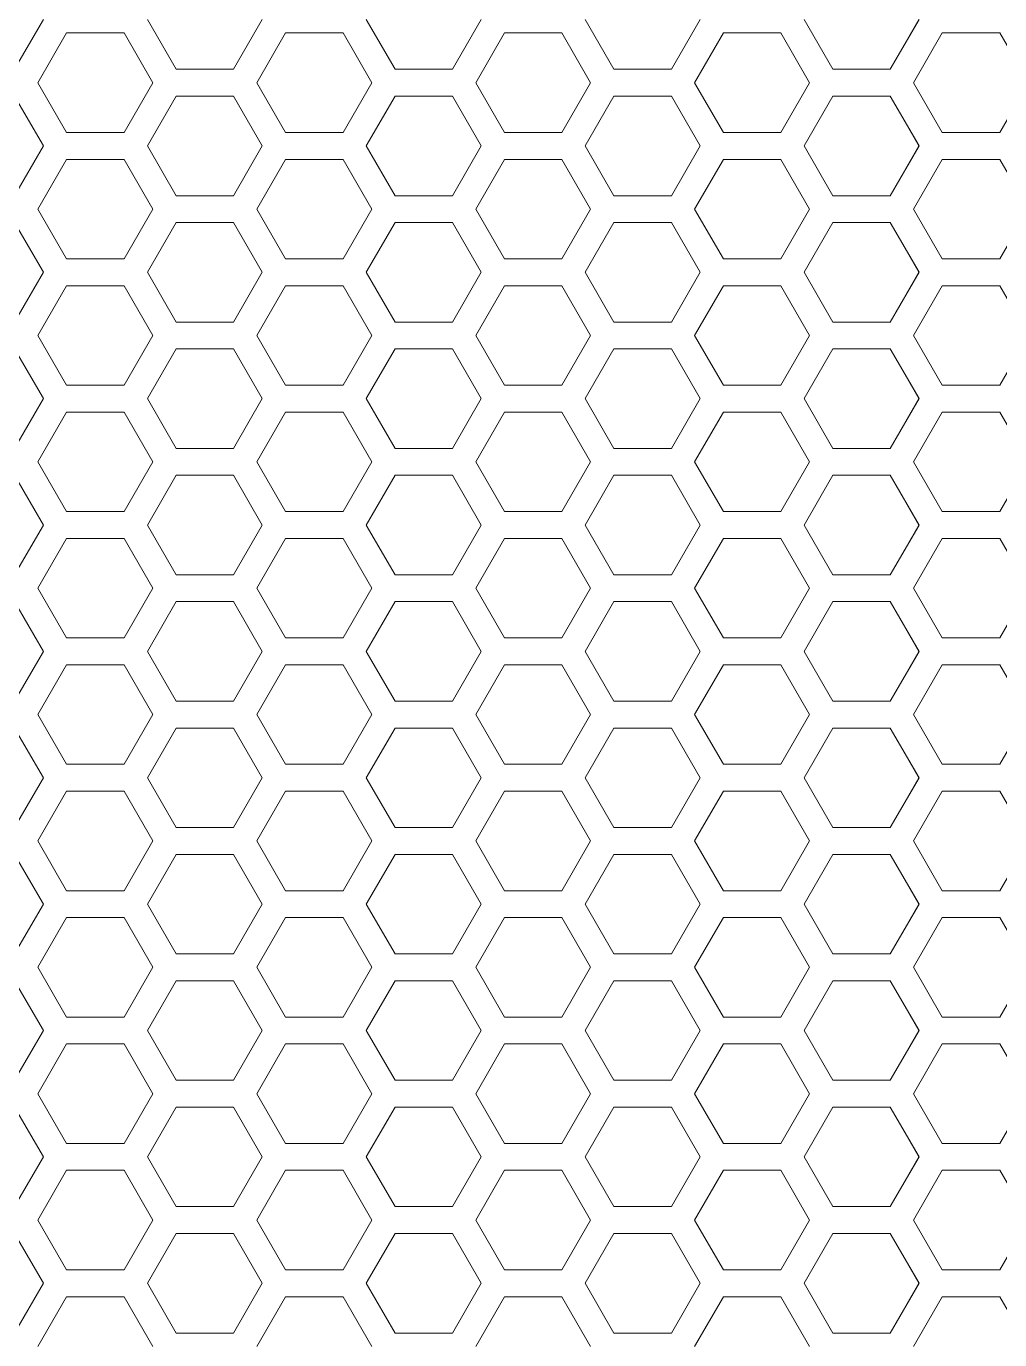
# Model space of a CAD drawing. Header units: millimetres. Extents: x 0 to 140, y -17 to 195.
# Drawn here: x 121.67 to 126.29, y 94.81 to 101.03 of the extents above; entities that cross this region are included whole.
import ezdxf

# ---------------------------------------------------------------- set-up
doc = ezdxf.new("R2010")
doc.units = ezdxf.units.MM
doc.layers.add('4203-42785_1_0', color=7, linetype='Continuous')

# ---------------------------------------------------------------- blocks, each defined once
blk = doc.blocks.new('a')
at = {"layer": '4203-42785_1_0', "color": 0, "linetype": 'ByBlock', "lineweight": 9}
for p, q in [((1506.8194, 423.2968), (1506.9262, 423.112)), ((1507.1396, 423.112), (1507.2464, 423.2968)), ((1507.6327, 423.2968), (1507.7395, 423.112)), ((1507.9529, 423.112), (1508.0596, 423.2968)), ((1508.446, 423.2968), (1508.5527, 423.112)), ((1508.7661, 423.112), (1508.8728, 423.2968)), ((1509.2593, 423.2968), (1509.366, 423.112)), ((1509.5794, 423.112), (1509.6862, 423.2968)), ((1511.206, 423.112), (1511.3127, 423.2968)), ((1511.6991, 423.2968), (1511.8058, 423.112)), ((1512.0192, 423.112), (1512.1259, 423.2968)), ((1512.5124, 423.2968), (1512.6191, 423.112)), ((1512.8325, 423.112), (1512.9393, 423.2968)), ((1513.3256, 423.2968), (1513.4323, 423.112)), ((1513.6457, 423.112), (1513.7524, 423.2968)), ((1514.1389, 423.2968), (1514.2456, 423.112)), ((1514.459, 423.112), (1514.5657, 423.2968)), ((1507.3328, 423.2469), (1507.2261, 423.0621)), ((1507.5463, 423.2469), (1507.3328, 423.2469)), ((1507.653, 423.0621), (1507.5463, 423.2469)), ((1508.1461, 423.2469), (1508.0394, 423.0621)), ((1508.3595, 423.2469), (1508.1461, 423.2469)), ((1508.4662, 423.0621), (1508.3595, 423.2469)), ((1508.9594, 423.2469), (1508.8527, 423.0621)), ((1509.1728, 423.2469), (1508.9594, 423.2469)), ((1509.2795, 423.0621), (1509.1728, 423.2469)), ((1509.7726, 423.2469), (1509.6659, 423.0621)), ((1509.9861, 423.2469), (1509.7726, 423.2469)), ((1511.3992, 423.2469), (1511.2925, 423.0621)), ((1511.6126, 423.2469), (1511.3992, 423.2469)), ((1511.7193, 423.0621), (1511.6126, 423.2469)), ((1512.2124, 423.2469), (1512.1057, 423.0621)), ((1512.4259, 423.2469), (1512.2124, 423.2469)), ((1512.5326, 423.0621), (1512.4259, 423.2469)), ((1513.0257, 423.2469), (1512.919, 423.0621)), ((1513.2391, 423.2469), (1513.0257, 423.2469)), ((1513.3458, 423.0621), (1513.2391, 423.2469)), ((1513.8389, 423.2469), (1513.7322, 423.0621)), ((1514.0523, 423.2469), (1513.8389, 423.2469)), ((1514.1591, 423.0621), (1514.0523, 423.2469)), ((1514.6522, 423.2469), (1514.5455, 423.0621)), ((1514.8656, 423.2469), (1514.6522, 423.2469)), ((1514.9724, 423.0621), (1514.8656, 423.2469)), ((1506.9262, 423.112), (1507.1396, 423.112)), ((1507.7395, 423.112), (1507.9529, 423.112)), ((1508.5527, 423.112), (1508.7661, 423.112)), ((1509.366, 423.112), (1509.5794, 423.112)), ((1511.8058, 423.112), (1512.0192, 423.112)), ((1512.6191, 423.112), (1512.8325, 423.112)), ((1513.4323, 423.112), (1513.6457, 423.112)), ((1514.2456, 423.112), (1514.459, 423.112)), ((1507.2261, 423.0621), (1507.3328, 422.8772)), ((1507.5463, 422.8772), (1507.653, 423.0621)), ((1508.0394, 423.0621), (1508.1461, 422.8772)), ((1508.3595, 422.8772), (1508.4662, 423.0621)), ((1508.8527, 423.0621), (1508.9594, 422.8772)), ((1509.1728, 422.8772), (1509.2795, 423.0621)), ((1509.6659, 423.0621), (1509.7726, 422.8772)), ((1511.2925, 423.0621), (1511.3992, 422.8772)), ((1511.6126, 422.8772), (1511.7193, 423.0621)), ((1512.1057, 423.0621), (1512.2124, 422.8772)), ((1512.4259, 422.8772), (1512.5326, 423.0621)), ((1512.919, 423.0621), (1513.0257, 422.8772)), ((1513.2391, 422.8772), (1513.3458, 423.0621)), ((1513.7322, 423.0621), (1513.8389, 422.8772)), ((1514.0523, 422.8772), (1514.1591, 423.0621)), ((1514.5455, 423.0621), (1514.6522, 422.8772)), ((1514.8656, 422.8772), (1514.9724, 423.0621)), ((1506.9262, 423.0122), (1506.8194, 422.8273)), ((1507.1396, 423.0122), (1506.9262, 423.0122)), ((1507.2464, 422.8273), (1507.1396, 423.0122)), ((1507.7395, 423.0122), (1507.6327, 422.8273)), ((1507.9529, 423.0122), (1507.7395, 423.0122)), ((1508.0596, 422.8273), (1507.9529, 423.0122)), ((1508.5527, 423.0122), (1508.446, 422.8273)), ((1508.7661, 423.0122), (1508.5527, 423.0122)), ((1508.8728, 422.8273), (1508.7661, 423.0122)), ((1509.366, 423.0122), (1509.2593, 422.8273)), ((1509.5794, 423.0122), (1509.366, 423.0122)), ((1509.6862, 422.8273), (1509.5794, 423.0122)), ((1511.3127, 422.8273), (1511.206, 423.0122)), ((1511.8058, 423.0122), (1511.6991, 422.8273)), ((1512.0192, 423.0122), (1511.8058, 423.0122)), ((1512.1259, 422.8273), (1512.0192, 423.0122)), ((1512.6191, 423.0122), (1512.5124, 422.8273)), ((1512.8325, 423.0122), (1512.6191, 423.0122)), ((1512.9393, 422.8273), (1512.8325, 423.0122)), ((1513.4323, 423.0122), (1513.3256, 422.8273)), ((1513.6457, 423.0122), (1513.4323, 423.0122)), ((1513.7524, 422.8273), (1513.6457, 423.0122)), ((1514.2456, 423.0122), (1514.1389, 422.8273)), ((1514.459, 423.0122), (1514.2456, 423.0122)), ((1514.5657, 422.8273), (1514.459, 423.0122)), ((1507.3328, 422.8772), (1507.5463, 422.8772)), ((1508.1461, 422.8772), (1508.3595, 422.8772)), ((1508.9594, 422.8772), (1509.1728, 422.8772)), ((1509.7726, 422.8772), (1509.9861, 422.8772)), ((1511.3992, 422.8772), (1511.6126, 422.8772)), ((1512.2124, 422.8772), (1512.4259, 422.8772)), ((1513.0257, 422.8772), (1513.2391, 422.8772)), ((1513.8389, 422.8772), (1514.0523, 422.8772)), ((1514.6522, 422.8772), (1514.8656, 422.8772)), ((1506.8194, 422.8273), (1506.9262, 422.6424)), ((1507.1396, 422.6424), (1507.2464, 422.8273)), ((1507.6327, 422.8273), (1507.7395, 422.6424)), ((1507.9529, 422.6424), (1508.0596, 422.8273)), ((1508.446, 422.8273), (1508.5527, 422.6424)), ((1508.7661, 422.6424), (1508.8728, 422.8273)), ((1509.2593, 422.8273), (1509.366, 422.6424)), ((1509.5794, 422.6424), (1509.6862, 422.8273)), ((1511.206, 422.6424), (1511.3127, 422.8273)), ((1511.6991, 422.8273), (1511.8058, 422.6424)), ((1512.0192, 422.6424), (1512.1259, 422.8273)), ((1512.5124, 422.8273), (1512.6191, 422.6424)), ((1512.8325, 422.6424), (1512.9393, 422.8273)), ((1513.3256, 422.8273), (1513.4323, 422.6424)), ((1513.6457, 422.6424), (1513.7524, 422.8273)), ((1514.1389, 422.8273), (1514.2456, 422.6424)), ((1514.459, 422.6424), (1514.5657, 422.8273)), ((1507.3328, 422.7774), (1507.2261, 422.5925)), ((1507.5463, 422.7774), (1507.3328, 422.7774)), ((1507.653, 422.5925), (1507.5463, 422.7774)), ((1508.1461, 422.7774), (1508.0394, 422.5925)), ((1508.3595, 422.7774), (1508.1461, 422.7774)), ((1508.4662, 422.5925), (1508.3595, 422.7774)), ((1508.9594, 422.7774), (1508.8527, 422.5925)), ((1509.1728, 422.7774), (1508.9594, 422.7774)), ((1509.2795, 422.5925), (1509.1728, 422.7774)), ((1509.7726, 422.7774), (1509.6659, 422.5925)), ((1509.9861, 422.7774), (1509.7726, 422.7774)), ((1511.3992, 422.7774), (1511.2925, 422.5925)), ((1511.6126, 422.7774), (1511.3992, 422.7774)), ((1511.7193, 422.5925), (1511.6126, 422.7774)), ((1512.2124, 422.7774), (1512.1057, 422.5925)), ((1512.4259, 422.7774), (1512.2124, 422.7774)), ((1512.5326, 422.5925), (1512.4259, 422.7774)), ((1513.0257, 422.7774), (1512.919, 422.5925)), ((1513.2391, 422.7774), (1513.0257, 422.7774)), ((1513.3458, 422.5925), (1513.2391, 422.7774)), ((1513.8389, 422.7774), (1513.7322, 422.5925)), ((1514.0523, 422.7774), (1513.8389, 422.7774)), ((1514.1591, 422.5925), (1514.0523, 422.7774)), ((1514.6522, 422.7774), (1514.5455, 422.5925)), ((1514.8656, 422.7774), (1514.6522, 422.7774)), ((1514.9724, 422.5925), (1514.8656, 422.7774)), ((1506.9262, 422.6424), (1507.1396, 422.6424)), ((1507.7395, 422.6424), (1507.9529, 422.6424)), ((1508.5527, 422.6424), (1508.7661, 422.6424)), ((1509.366, 422.6424), (1509.5794, 422.6424)), ((1511.8058, 422.6424), (1512.0192, 422.6424)), ((1512.6191, 422.6424), (1512.8325, 422.6424)), ((1513.4323, 422.6424), (1513.6457, 422.6424)), ((1514.2456, 422.6424), (1514.459, 422.6424)), ((1507.2261, 422.5925), (1507.3328, 422.4077)), ((1507.5463, 422.4077), (1507.653, 422.5925)), ((1508.0394, 422.5925), (1508.1461, 422.4077)), ((1508.3595, 422.4077), (1508.4662, 422.5925)), ((1508.8527, 422.5925), (1508.9594, 422.4077)), ((1509.1728, 422.4077), (1509.2795, 422.5925)), ((1509.6659, 422.5925), (1509.7726, 422.4077)), ((1511.2925, 422.5925), (1511.3992, 422.4077)), ((1511.6126, 422.4077), (1511.7193, 422.5925)), ((1512.1057, 422.5925), (1512.2124, 422.4077)), ((1512.4259, 422.4077), (1512.5326, 422.5925)), ((1512.919, 422.5925), (1513.0257, 422.4077)), ((1513.2391, 422.4077), (1513.3458, 422.5925)), ((1513.7322, 422.5925), (1513.8389, 422.4077)), ((1514.0523, 422.4077), (1514.1591, 422.5925)), ((1514.5455, 422.5925), (1514.6522, 422.4077)), ((1514.8656, 422.4077), (1514.9724, 422.5925)), ((1506.9262, 422.5426), (1506.8194, 422.3577)), ((1507.1396, 422.5426), (1506.9262, 422.5426)), ((1507.2464, 422.3577), (1507.1396, 422.5426)), ((1507.7395, 422.5426), (1507.6327, 422.3577)), ((1507.9529, 422.5426), (1507.7395, 422.5426)), ((1508.0596, 422.3577), (1507.9529, 422.5426)), ((1508.5527, 422.5426), (1508.446, 422.3577)), ((1508.7661, 422.5426), (1508.5527, 422.5426)), ((1508.8728, 422.3577), (1508.7661, 422.5426)), ((1509.366, 422.5426), (1509.2593, 422.3577)), ((1509.5794, 422.5426), (1509.366, 422.5426)), ((1509.6862, 422.3577), (1509.5794, 422.5426)), ((1511.3127, 422.3577), (1511.206, 422.5426)), ((1511.8058, 422.5426), (1511.6991, 422.3577)), ((1512.0192, 422.5426), (1511.8058, 422.5426)), ((1512.1259, 422.3577), (1512.0192, 422.5426)), ((1512.6191, 422.5426), (1512.5124, 422.3577)), ((1512.8325, 422.5426), (1512.6191, 422.5426)), ((1512.9393, 422.3577), (1512.8325, 422.5426)), ((1513.4323, 422.5426), (1513.3256, 422.3577)), ((1513.6457, 422.5426), (1513.4323, 422.5426)), ((1513.7524, 422.3577), (1513.6457, 422.5426)), ((1514.2456, 422.5426), (1514.1389, 422.3577)), ((1514.459, 422.5426), (1514.2456, 422.5426)), ((1514.5657, 422.3577), (1514.459, 422.5426)), ((1507.3328, 422.4077), (1507.5463, 422.4077)), ((1508.1461, 422.4077), (1508.3595, 422.4077)), ((1508.9594, 422.4077), (1509.1728, 422.4077)), ((1509.7726, 422.4077), (1509.9861, 422.4077)), ((1511.3992, 422.4077), (1511.6126, 422.4077)), ((1512.2124, 422.4077), (1512.4259, 422.4077)), ((1513.0257, 422.4077), (1513.2391, 422.4077)), ((1513.8389, 422.4077), (1514.0523, 422.4077)), ((1514.6522, 422.4077), (1514.8656, 422.4077)), ((1506.8194, 422.3577), (1506.9262, 422.1729)), ((1507.1396, 422.1729), (1507.2464, 422.3577)), ((1507.6327, 422.3577), (1507.7395, 422.1729)), ((1507.9529, 422.1729), (1508.0596, 422.3577)), ((1508.446, 422.3577), (1508.5527, 422.1729)), ((1508.7661, 422.1729), (1508.8728, 422.3577)), ((1509.2593, 422.3577), (1509.366, 422.1729)), ((1509.5794, 422.1729), (1509.6862, 422.3577)), ((1511.206, 422.1729), (1511.3127, 422.3577)), ((1511.6991, 422.3577), (1511.8058, 422.1729)), ((1512.0192, 422.1729), (1512.1259, 422.3577)), ((1512.5124, 422.3577), (1512.6191, 422.1729)), ((1512.8325, 422.1729), (1512.9393, 422.3577)), ((1513.3256, 422.3577), (1513.4323, 422.1729)), ((1513.6457, 422.1729), (1513.7524, 422.3577)), ((1514.1389, 422.3577), (1514.2456, 422.1729)), ((1514.459, 422.1729), (1514.5657, 422.3577)), ((1507.3328, 422.3078), (1507.2261, 422.123)), ((1507.5463, 422.3078), (1507.3328, 422.3078)), ((1507.653, 422.123), (1507.5463, 422.3078)), ((1508.1461, 422.3078), (1508.0394, 422.123)), ((1508.3595, 422.3078), (1508.1461, 422.3078)), ((1508.4662, 422.123), (1508.3595, 422.3078)), ((1508.9594, 422.3078), (1508.8527, 422.123)), ((1509.1728, 422.3078), (1508.9594, 422.3078)), ((1509.2795, 422.123), (1509.1728, 422.3078)), ((1509.7726, 422.3078), (1509.6659, 422.123)), ((1509.9861, 422.3078), (1509.7726, 422.3078)), ((1511.3992, 422.3078), (1511.2925, 422.123)), ((1511.6126, 422.3078), (1511.3992, 422.3078)), ((1511.7193, 422.123), (1511.6126, 422.3078)), ((1512.2124, 422.3078), (1512.1057, 422.123)), ((1512.4259, 422.3078), (1512.2124, 422.3078)), ((1512.5326, 422.123), (1512.4259, 422.3078)), ((1513.0257, 422.3078), (1512.919, 422.123)), ((1513.2391, 422.3078), (1513.0257, 422.3078)), ((1513.3458, 422.123), (1513.2391, 422.3078)), ((1513.8389, 422.3078), (1513.7322, 422.123)), ((1514.0523, 422.3078), (1513.8389, 422.3078)), ((1514.1591, 422.123), (1514.0523, 422.3078)), ((1514.6522, 422.3078), (1514.5455, 422.123)), ((1514.8656, 422.3078), (1514.6522, 422.3078)), ((1514.9724, 422.123), (1514.8656, 422.3078)), ((1506.9262, 422.1729), (1507.1396, 422.1729)), ((1507.7395, 422.1729), (1507.9529, 422.1729)), ((1508.5527, 422.1729), (1508.7661, 422.1729)), ((1509.366, 422.1729), (1509.5794, 422.1729)), ((1511.8058, 422.1729), (1512.0192, 422.1729)), ((1512.6191, 422.1729), (1512.8325, 422.1729)), ((1513.4323, 422.1729), (1513.6457, 422.1729)), ((1514.2456, 422.1729), (1514.459, 422.1729)), ((1507.2261, 422.123), (1507.3328, 421.9381)), ((1507.5463, 421.9381), (1507.653, 422.123)), ((1508.0394, 422.123), (1508.1461, 421.9381)), ((1508.3595, 421.9381), (1508.4662, 422.123)), ((1508.8527, 422.123), (1508.9594, 421.9381)), ((1509.1728, 421.9381), (1509.2795, 422.123)), ((1509.6659, 422.123), (1509.7726, 421.9381)), ((1511.2925, 422.123), (1511.3992, 421.9381)), ((1511.6126, 421.9381), (1511.7193, 422.123)), ((1512.1057, 422.123), (1512.2124, 421.9381)), ((1512.4259, 421.9381), (1512.5326, 422.123)), ((1512.919, 422.123), (1513.0257, 421.9381)), ((1513.2391, 421.9381), (1513.3458, 422.123)), ((1513.7322, 422.123), (1513.8389, 421.9381)), ((1514.0523, 421.9381), (1514.1591, 422.123)), ((1514.5455, 422.123), (1514.6522, 421.9381)), ((1514.8656, 421.9381), (1514.9724, 422.123)), ((1506.9262, 422.0731), (1506.8194, 421.8882)), ((1507.1396, 422.0731), (1506.9262, 422.0731)), ((1507.2464, 421.8882), (1507.1396, 422.0731)), ((1507.7395, 422.0731), (1507.6327, 421.8882)), ((1507.9529, 422.0731), (1507.7395, 422.0731)), ((1508.0596, 421.8882), (1507.9529, 422.0731)), ((1508.5527, 422.0731), (1508.446, 421.8882)), ((1508.7661, 422.0731), (1508.5527, 422.0731)), ((1508.8728, 421.8882), (1508.7661, 422.0731)), ((1509.366, 422.0731), (1509.2593, 421.8882)), ((1509.5794, 422.0731), (1509.366, 422.0731)), ((1509.6862, 421.8882), (1509.5794, 422.0731)), ((1511.3127, 421.8882), (1511.206, 422.0731)), ((1511.8058, 422.0731), (1511.6991, 421.8882)), ((1512.0192, 422.0731), (1511.8058, 422.0731)), ((1512.1259, 421.8882), (1512.0192, 422.0731)), ((1512.6191, 422.0731), (1512.5124, 421.8882)), ((1512.8325, 422.0731), (1512.6191, 422.0731)), ((1512.9393, 421.8882), (1512.8325, 422.0731)), ((1513.4323, 422.0731), (1513.3256, 421.8882)), ((1513.6457, 422.0731), (1513.4323, 422.0731)), ((1513.7524, 421.8882), (1513.6457, 422.0731)), ((1514.2456, 422.0731), (1514.1389, 421.8882)), ((1514.459, 422.0731), (1514.2456, 422.0731)), ((1514.5657, 421.8882), (1514.459, 422.0731)), ((1507.3328, 421.9381), (1507.5463, 421.9381)), ((1508.1461, 421.9381), (1508.3595, 421.9381)), ((1508.9594, 421.9381), (1509.1728, 421.9381)), ((1509.7726, 421.9381), (1509.9861, 421.9381)), ((1511.3992, 421.9381), (1511.6126, 421.9381)), ((1512.2124, 421.9381), (1512.4259, 421.9381)), ((1513.0257, 421.9381), (1513.2391, 421.9381)), ((1513.8389, 421.9381), (1514.0523, 421.9381)), ((1514.6522, 421.9381), (1514.8656, 421.9381)), ((1506.8194, 421.8882), (1506.9262, 421.7033)), ((1507.1396, 421.7033), (1507.2464, 421.8882)), ((1507.6327, 421.8882), (1507.7395, 421.7033)), ((1507.9529, 421.7033), (1508.0596, 421.8882)), ((1508.446, 421.8882), (1508.5527, 421.7033)), ((1508.7661, 421.7033), (1508.8728, 421.8882)), ((1509.2593, 421.8882), (1509.366, 421.7033)), ((1509.5794, 421.7033), (1509.6862, 421.8882)), ((1511.206, 421.7033), (1511.3127, 421.8882)), ((1511.6991, 421.8882), (1511.8058, 421.7033)), ((1512.0192, 421.7033), (1512.1259, 421.8882)), ((1512.5124, 421.8882), (1512.6191, 421.7033)), ((1512.8325, 421.7033), (1512.9393, 421.8882)), ((1513.3256, 421.8882), (1513.4323, 421.7033)), ((1513.6457, 421.7033), (1513.7524, 421.8882)), ((1514.1389, 421.8882), (1514.2456, 421.7033)), ((1514.459, 421.7033), (1514.5657, 421.8882)), ((1507.3328, 421.8383), (1507.2261, 421.6534)), ((1507.5463, 421.8383), (1507.3328, 421.8383)), ((1507.653, 421.6534), (1507.5463, 421.8383)), ((1508.1461, 421.8383), (1508.0394, 421.6534)), ((1508.3595, 421.8383), (1508.1461, 421.8383)), ((1508.4662, 421.6534), (1508.3595, 421.8383)), ((1508.9594, 421.8383), (1508.8527, 421.6534)), ((1509.1728, 421.8383), (1508.9594, 421.8383)), ((1509.2795, 421.6534), (1509.1728, 421.8383)), ((1509.7726, 421.8383), (1509.6659, 421.6534)), ((1509.9861, 421.8383), (1509.7726, 421.8383)), ((1511.3992, 421.8383), (1511.2925, 421.6534)), ((1511.6126, 421.8383), (1511.3992, 421.8383)), ((1511.7193, 421.6534), (1511.6126, 421.8383)), ((1512.2124, 421.8383), (1512.1057, 421.6534)), ((1512.4259, 421.8383), (1512.2124, 421.8383)), ((1512.5326, 421.6534), (1512.4259, 421.8383)), ((1513.0257, 421.8383), (1512.919, 421.6534)), ((1513.2391, 421.8383), (1513.0257, 421.8383)), ((1513.3458, 421.6534), (1513.2391, 421.8383)), ((1513.8389, 421.8383), (1513.7322, 421.6534)), ((1514.0523, 421.8383), (1513.8389, 421.8383)), ((1514.1591, 421.6534), (1514.0523, 421.8383)), ((1514.6522, 421.8383), (1514.5455, 421.6534)), ((1514.8656, 421.8383), (1514.6522, 421.8383)), ((1514.9724, 421.6534), (1514.8656, 421.8383)), ((1506.9262, 421.7033), (1507.1396, 421.7033)), ((1507.7395, 421.7033), (1507.9529, 421.7033)), ((1508.5527, 421.7033), (1508.7661, 421.7033)), ((1509.366, 421.7033), (1509.5794, 421.7033)), ((1511.8058, 421.7033), (1512.0192, 421.7033)), ((1512.6191, 421.7033), (1512.8325, 421.7033)), ((1513.4323, 421.7033), (1513.6457, 421.7033)), ((1514.2456, 421.7033), (1514.459, 421.7033)), ((1507.2261, 421.6534), (1507.3328, 421.4686)), ((1507.5463, 421.4686), (1507.653, 421.6534)), ((1508.0394, 421.6534), (1508.1461, 421.4686)), ((1508.3595, 421.4686), (1508.4662, 421.6534)), ((1508.8527, 421.6534), (1508.9594, 421.4686)), ((1509.1728, 421.4686), (1509.2795, 421.6534)), ((1509.6659, 421.6534), (1509.7726, 421.4686)), ((1511.2925, 421.6534), (1511.3992, 421.4686)), ((1511.6126, 421.4686), (1511.7193, 421.6534)), ((1512.1057, 421.6534), (1512.2124, 421.4686)), ((1512.4259, 421.4686), (1512.5326, 421.6534)), ((1512.919, 421.6534), (1513.0257, 421.4686)), ((1513.2391, 421.4686), (1513.3458, 421.6534)), ((1513.7322, 421.6534), (1513.8389, 421.4686)), ((1514.0523, 421.4686), (1514.1591, 421.6534)), ((1514.5455, 421.6534), (1514.6522, 421.4686)), ((1514.8656, 421.4686), (1514.9724, 421.6534)), ((1506.9262, 421.6035), (1506.8194, 421.4187)), ((1507.1396, 421.6035), (1506.9262, 421.6035)), ((1507.2464, 421.4187), (1507.1396, 421.6035)), ((1507.7395, 421.6035), (1507.6327, 421.4187)), ((1507.9529, 421.6035), (1507.7395, 421.6035)), ((1508.0596, 421.4187), (1507.9529, 421.6035)), ((1508.5527, 421.6035), (1508.446, 421.4187)), ((1508.7661, 421.6035), (1508.5527, 421.6035)), ((1508.8728, 421.4187), (1508.7661, 421.6035)), ((1509.366, 421.6035), (1509.2593, 421.4187)), ((1509.5794, 421.6035), (1509.366, 421.6035)), ((1509.6862, 421.4187), (1509.5794, 421.6035)), ((1511.3127, 421.4187), (1511.206, 421.6035)), ((1511.8058, 421.6035), (1511.6991, 421.4187)), ((1512.0192, 421.6035), (1511.8058, 421.6035)), ((1512.1259, 421.4187), (1512.0192, 421.6035)), ((1512.6191, 421.6035), (1512.5124, 421.4187)), ((1512.8325, 421.6035), (1512.6191, 421.6035)), ((1512.9393, 421.4187), (1512.8325, 421.6035)), ((1513.4323, 421.6035), (1513.3256, 421.4187)), ((1513.6457, 421.6035), (1513.4323, 421.6035)), ((1513.7524, 421.4187), (1513.6457, 421.6035)), ((1514.2456, 421.6035), (1514.1389, 421.4187)), ((1514.459, 421.6035), (1514.2456, 421.6035)), ((1514.5657, 421.4187), (1514.459, 421.6035)), ((1507.3328, 421.4686), (1507.5463, 421.4686)), ((1508.1461, 421.4686), (1508.3595, 421.4686)), ((1508.9594, 421.4686), (1509.1728, 421.4686)), ((1509.7726, 421.4686), (1509.9861, 421.4686)), ((1511.3992, 421.4686), (1511.6126, 421.4686)), ((1512.2124, 421.4686), (1512.4259, 421.4686)), ((1513.0257, 421.4686), (1513.2391, 421.4686)), ((1513.8389, 421.4686), (1514.0523, 421.4686)), ((1514.6522, 421.4686), (1514.8656, 421.4686)), ((1506.8194, 421.4187), (1506.9262, 421.2338)), ((1507.1396, 421.2338), (1507.2464, 421.4187)), ((1507.6327, 421.4187), (1507.7395, 421.2338)), ((1507.9529, 421.2338), (1508.0596, 421.4187)), ((1508.446, 421.4187), (1508.5527, 421.2338)), ((1508.7661, 421.2338), (1508.8728, 421.4187)), ((1509.2593, 421.4187), (1509.366, 421.2338)), ((1509.5794, 421.2338), (1509.6862, 421.4187)), ((1511.206, 421.2338), (1511.3127, 421.4187)), ((1511.6991, 421.4187), (1511.8058, 421.2338)), ((1512.0192, 421.2338), (1512.1259, 421.4187)), ((1512.5124, 421.4187), (1512.6191, 421.2338)), ((1512.8325, 421.2338), (1512.9393, 421.4187)), ((1513.3256, 421.4187), (1513.4323, 421.2338)), ((1513.6457, 421.2338), (1513.7524, 421.4187)), ((1514.1389, 421.4187), (1514.2456, 421.2338)), ((1514.459, 421.2338), (1514.5657, 421.4187)), ((1507.3328, 421.3687), (1507.2261, 421.1839)), ((1507.5463, 421.3687), (1507.3328, 421.3687)), ((1507.653, 421.1839), (1507.5463, 421.3687)), ((1508.1461, 421.3687), (1508.0394, 421.1839)), ((1508.3595, 421.3687), (1508.1461, 421.3687)), ((1508.4662, 421.1839), (1508.3595, 421.3687)), ((1508.9594, 421.3687), (1508.8527, 421.1839)), ((1509.1728, 421.3687), (1508.9594, 421.3687)), ((1509.2795, 421.1839), (1509.1728, 421.3687)), ((1509.7726, 421.3687), (1509.6659, 421.1839)), ((1509.9861, 421.3687), (1509.7726, 421.3687)), ((1511.3992, 421.3687), (1511.2925, 421.1839)), ((1511.6126, 421.3687), (1511.3992, 421.3687)), ((1511.7193, 421.1839), (1511.6126, 421.3687)), ((1512.2124, 421.3687), (1512.1057, 421.1839)), ((1512.4259, 421.3687), (1512.2124, 421.3687)), ((1512.5326, 421.1839), (1512.4259, 421.3687)), ((1513.0257, 421.3687), (1512.919, 421.1839)), ((1513.2391, 421.3687), (1513.0257, 421.3687)), ((1513.3458, 421.1839), (1513.2391, 421.3687)), ((1513.8389, 421.3687), (1513.7322, 421.1839)), ((1514.0523, 421.3687), (1513.8389, 421.3687)), ((1514.1591, 421.1839), (1514.0523, 421.3687)), ((1514.6522, 421.3687), (1514.5455, 421.1839)), ((1514.8656, 421.3687), (1514.6522, 421.3687)), ((1514.9724, 421.1839), (1514.8656, 421.3687)), ((1506.9262, 421.2338), (1507.1396, 421.2338)), ((1507.7395, 421.2338), (1507.9529, 421.2338)), ((1508.5527, 421.2338), (1508.7661, 421.2338)), ((1509.366, 421.2338), (1509.5794, 421.2338)), ((1511.8058, 421.2338), (1512.0192, 421.2338)), ((1512.6191, 421.2338), (1512.8325, 421.2338)), ((1513.4323, 421.2338), (1513.6457, 421.2338)), ((1514.2456, 421.2338), (1514.459, 421.2338)), ((1507.2261, 421.1839), (1507.3328, 420.999)), ((1507.5463, 420.999), (1507.653, 421.1839)), ((1508.0394, 421.1839), (1508.1461, 420.999)), ((1508.3595, 420.999), (1508.4662, 421.1839)), ((1508.8527, 421.1839), (1508.9594, 420.999)), ((1509.1728, 420.999), (1509.2795, 421.1839)), ((1509.6659, 421.1839), (1509.7726, 420.999)), ((1511.2925, 421.1839), (1511.3992, 420.999)), ((1511.6126, 420.999), (1511.7193, 421.1839)), ((1512.1057, 421.1839), (1512.2124, 420.999)), ((1512.4259, 420.999), (1512.5326, 421.1839)), ((1512.919, 421.1839), (1513.0257, 420.999)), ((1513.2391, 420.999), (1513.3458, 421.1839)), ((1513.7322, 421.1839), (1513.8389, 420.999)), ((1514.0523, 420.999), (1514.1591, 421.1839)), ((1514.5455, 421.1839), (1514.6522, 420.999)), ((1514.8656, 420.999), (1514.9724, 421.1839)), ((1506.9262, 421.134), (1506.8194, 420.9491)), ((1507.1396, 421.134), (1506.9262, 421.134)), ((1507.2464, 420.9491), (1507.1396, 421.134)), ((1507.7395, 421.134), (1507.6327, 420.9491)), ((1507.9529, 421.134), (1507.7395, 421.134)), ((1508.0596, 420.9491), (1507.9529, 421.134)), ((1508.5527, 421.134), (1508.446, 420.9491)), ((1508.7661, 421.134), (1508.5527, 421.134)), ((1508.8728, 420.9491), (1508.7661, 421.134)), ((1509.366, 421.134), (1509.2593, 420.9491)), ((1509.5794, 421.134), (1509.366, 421.134)), ((1509.6862, 420.9491), (1509.5794, 421.134)), ((1511.3127, 420.9491), (1511.206, 421.134)), ((1511.8058, 421.134), (1511.6991, 420.9491)), ((1512.0192, 421.134), (1511.8058, 421.134)), ((1512.1259, 420.9491), (1512.0192, 421.134)), ((1512.6191, 421.134), (1512.5124, 420.9491)), ((1512.8325, 421.134), (1512.6191, 421.134)), ((1512.9393, 420.9491), (1512.8325, 421.134)), ((1513.4323, 421.134), (1513.3256, 420.9491)), ((1513.6457, 421.134), (1513.4323, 421.134)), ((1513.7524, 420.9491), (1513.6457, 421.134)), ((1514.2456, 421.134), (1514.1389, 420.9491)), ((1514.459, 421.134), (1514.2456, 421.134)), ((1514.5657, 420.9491), (1514.459, 421.134)), ((1507.3328, 420.999), (1507.5463, 420.999)), ((1508.1461, 420.999), (1508.3595, 420.999)), ((1508.9594, 420.999), (1509.1728, 420.999)), ((1509.7726, 420.999), (1509.9861, 420.999)), ((1511.3992, 420.999), (1511.6126, 420.999)), ((1512.2124, 420.999), (1512.4259, 420.999)), ((1513.0257, 420.999), (1513.2391, 420.999)), ((1513.8389, 420.999), (1514.0523, 420.999)), ((1514.6522, 420.999), (1514.8656, 420.999)), ((1506.8194, 420.9491), (1506.9262, 420.7642)), ((1507.1396, 420.7642), (1507.2464, 420.9491)), ((1507.6327, 420.9491), (1507.7395, 420.7642)), ((1507.9529, 420.7642), (1508.0596, 420.9491)), ((1508.446, 420.9491), (1508.5527, 420.7642)), ((1508.7661, 420.7642), (1508.8728, 420.9491)), ((1509.2593, 420.9491), (1509.366, 420.7642)), ((1509.5794, 420.7642), (1509.6862, 420.9491)), ((1511.206, 420.7642), (1511.3127, 420.9491)), ((1511.6991, 420.9491), (1511.8058, 420.7642)), ((1512.0192, 420.7642), (1512.1259, 420.9491)), ((1512.5124, 420.9491), (1512.6191, 420.7642)), ((1512.8325, 420.7642), (1512.9393, 420.9491)), ((1513.3256, 420.9491), (1513.4323, 420.7642)), ((1513.6457, 420.7642), (1513.7524, 420.9491)), ((1514.1389, 420.9491), (1514.2456, 420.7642)), ((1514.459, 420.7642), (1514.5657, 420.9491)), ((1507.3328, 420.8992), (1507.2261, 420.7143)), ((1507.5463, 420.8992), (1507.3328, 420.8992)), ((1507.653, 420.7143), (1507.5463, 420.8992)), ((1508.1461, 420.8992), (1508.0394, 420.7143)), ((1508.3595, 420.8992), (1508.1461, 420.8992)), ((1508.4662, 420.7143), (1508.3595, 420.8992)), ((1508.9594, 420.8992), (1508.8527, 420.7143)), ((1509.1728, 420.8992), (1508.9594, 420.8992)), ((1509.2795, 420.7143), (1509.1728, 420.8992)), ((1509.7726, 420.8992), (1509.6659, 420.7143)), ((1509.9861, 420.8992), (1509.7726, 420.8992)), ((1511.3992, 420.8992), (1511.2925, 420.7143)), ((1511.6126, 420.8992), (1511.3992, 420.8992)), ((1511.7193, 420.7143), (1511.6126, 420.8992)), ((1512.2124, 420.8992), (1512.1057, 420.7143)), ((1512.4259, 420.8992), (1512.2124, 420.8992)), ((1512.5326, 420.7143), (1512.4259, 420.8992)), ((1513.0257, 420.8992), (1512.919, 420.7143)), ((1513.2391, 420.8992), (1513.0257, 420.8992)), ((1513.3458, 420.7143), (1513.2391, 420.8992)), ((1513.8389, 420.8992), (1513.7322, 420.7143)), ((1514.0523, 420.8992), (1513.8389, 420.8992)), ((1514.1591, 420.7143), (1514.0523, 420.8992)), ((1514.6522, 420.8992), (1514.5455, 420.7143)), ((1514.8656, 420.8992), (1514.6522, 420.8992)), ((1514.9724, 420.7143), (1514.8656, 420.8992)), ((1506.9262, 420.7642), (1507.1396, 420.7642)), ((1507.7395, 420.7642), (1507.9529, 420.7642)), ((1508.5527, 420.7642), (1508.7661, 420.7642)), ((1509.366, 420.7642), (1509.5794, 420.7642)), ((1511.8058, 420.7642), (1512.0192, 420.7642)), ((1512.6191, 420.7642), (1512.8325, 420.7642)), ((1513.4323, 420.7642), (1513.6457, 420.7642)), ((1514.2456, 420.7642), (1514.459, 420.7642)), ((1507.2261, 420.7143), (1507.3328, 420.5295)), ((1507.5463, 420.5295), (1507.653, 420.7143)), ((1508.0394, 420.7143), (1508.1461, 420.5295)), ((1508.3595, 420.5295), (1508.4662, 420.7143)), ((1508.8527, 420.7143), (1508.9594, 420.5295)), ((1509.1728, 420.5295), (1509.2795, 420.7143)), ((1509.6659, 420.7143), (1509.7726, 420.5295)), ((1511.2925, 420.7143), (1511.3992, 420.5295)), ((1511.6126, 420.5295), (1511.7193, 420.7143)), ((1512.1057, 420.7143), (1512.2124, 420.5295)), ((1512.4259, 420.5295), (1512.5326, 420.7143)), ((1512.919, 420.7143), (1513.0257, 420.5295)), ((1513.2391, 420.5295), (1513.3458, 420.7143)), ((1513.7322, 420.7143), (1513.8389, 420.5295)), ((1514.0523, 420.5295), (1514.1591, 420.7143)), ((1514.5455, 420.7143), (1514.6522, 420.5295)), ((1514.8656, 420.5295), (1514.9724, 420.7143)), ((1506.9262, 420.6644), (1506.8194, 420.4796)), ((1507.1396, 420.6644), (1506.9262, 420.6644)), ((1507.2464, 420.4796), (1507.1396, 420.6644)), ((1507.7395, 420.6644), (1507.6327, 420.4796)), ((1507.9529, 420.6644), (1507.7395, 420.6644)), ((1508.0596, 420.4796), (1507.9529, 420.6644)), ((1508.5527, 420.6644), (1508.446, 420.4796)), ((1508.7661, 420.6644), (1508.5527, 420.6644)), ((1508.8728, 420.4796), (1508.7661, 420.6644)), ((1509.366, 420.6644), (1509.2593, 420.4796)), ((1509.5794, 420.6644), (1509.366, 420.6644)), ((1509.6862, 420.4796), (1509.5794, 420.6644)), ((1511.3127, 420.4796), (1511.206, 420.6644)), ((1511.8058, 420.6644), (1511.6991, 420.4796)), ((1512.0192, 420.6644), (1511.8058, 420.6644)), ((1512.1259, 420.4796), (1512.0192, 420.6644)), ((1512.6191, 420.6644), (1512.5124, 420.4796)), ((1512.8325, 420.6644), (1512.6191, 420.6644)), ((1512.9393, 420.4796), (1512.8325, 420.6644)), ((1513.4323, 420.6644), (1513.3256, 420.4796)), ((1513.6457, 420.6644), (1513.4323, 420.6644)), ((1513.7524, 420.4796), (1513.6457, 420.6644)), ((1514.2456, 420.6644), (1514.1389, 420.4796)), ((1514.459, 420.6644), (1514.2456, 420.6644)), ((1514.5657, 420.4796), (1514.459, 420.6644)), ((1507.3328, 420.5295), (1507.5463, 420.5295)), ((1508.1461, 420.5295), (1508.3595, 420.5295)), ((1508.9594, 420.5295), (1509.1728, 420.5295)), ((1509.7726, 420.5295), (1509.9861, 420.5295)), ((1511.3992, 420.5295), (1511.6126, 420.5295)), ((1512.2124, 420.5295), (1512.4259, 420.5295)), ((1513.0257, 420.5295), (1513.2391, 420.5295)), ((1513.8389, 420.5295), (1514.0523, 420.5295)), ((1514.6522, 420.5295), (1514.8656, 420.5295)), ((1506.8194, 420.4796), (1506.9262, 420.2947)), ((1507.1396, 420.2947), (1507.2464, 420.4796)), ((1507.6327, 420.4796), (1507.7395, 420.2947)), ((1507.9529, 420.2947), (1508.0596, 420.4796)), ((1508.446, 420.4796), (1508.5527, 420.2947)), ((1508.7661, 420.2947), (1508.8728, 420.4796)), ((1509.2593, 420.4796), (1509.366, 420.2947)), ((1509.5794, 420.2947), (1509.6862, 420.4796)), ((1511.206, 420.2947), (1511.3127, 420.4796)), ((1511.6991, 420.4796), (1511.8058, 420.2947)), ((1512.0192, 420.2947), (1512.1259, 420.4796)), ((1512.5124, 420.4796), (1512.6191, 420.2947)), ((1512.8325, 420.2947), (1512.9393, 420.4796)), ((1513.3256, 420.4796), (1513.4323, 420.2947)), ((1513.6457, 420.2947), (1513.7524, 420.4796)), ((1514.1389, 420.4796), (1514.2456, 420.2947)), ((1514.459, 420.2947), (1514.5657, 420.4796)), ((1507.3328, 420.4297), (1507.2261, 420.2448)), ((1507.5463, 420.4297), (1507.3328, 420.4297)), ((1507.653, 420.2448), (1507.5463, 420.4297)), ((1508.1461, 420.4297), (1508.0394, 420.2448)), ((1508.3595, 420.4297), (1508.1461, 420.4297)), ((1508.4662, 420.2448), (1508.3595, 420.4297)), ((1508.9594, 420.4297), (1508.8527, 420.2448)), ((1509.1728, 420.4297), (1508.9594, 420.4297)), ((1509.2795, 420.2448), (1509.1728, 420.4297)), ((1509.7726, 420.4297), (1509.6659, 420.2448)), ((1509.9861, 420.4297), (1509.7726, 420.4297)), ((1511.3992, 420.4297), (1511.2925, 420.2448)), ((1511.6126, 420.4297), (1511.3992, 420.4297)), ((1511.7193, 420.2448), (1511.6126, 420.4297)), ((1512.2124, 420.4297), (1512.1057, 420.2448)), ((1512.4259, 420.4297), (1512.2124, 420.4297)), ((1512.5326, 420.2448), (1512.4259, 420.4297)), ((1513.0257, 420.4297), (1512.919, 420.2448)), ((1513.2391, 420.4297), (1513.0257, 420.4297)), ((1513.3458, 420.2448), (1513.2391, 420.4297)), ((1513.8389, 420.4297), (1513.7322, 420.2448)), ((1514.0523, 420.4297), (1513.8389, 420.4297)), ((1514.1591, 420.2448), (1514.0523, 420.4297)), ((1514.6522, 420.4297), (1514.5455, 420.2448)), ((1514.8656, 420.4297), (1514.6522, 420.4297)), ((1514.9724, 420.2448), (1514.8656, 420.4297)), ((1506.9262, 420.2947), (1507.1396, 420.2947)), ((1507.7395, 420.2947), (1507.9529, 420.2947)), ((1508.5527, 420.2947), (1508.7661, 420.2947)), ((1509.366, 420.2947), (1509.5794, 420.2947)), ((1511.8058, 420.2947), (1512.0192, 420.2947)), ((1512.6191, 420.2947), (1512.8325, 420.2947)), ((1513.4323, 420.2947), (1513.6457, 420.2947)), ((1514.2456, 420.2947), (1514.459, 420.2947)), ((1507.2261, 420.2448), (1507.3328, 420.0599)), ((1507.5463, 420.0599), (1507.653, 420.2448)), ((1508.0394, 420.2448), (1508.1461, 420.0599)), ((1508.3595, 420.0599), (1508.4662, 420.2448)), ((1508.8527, 420.2448), (1508.9594, 420.0599)), ((1509.1728, 420.0599), (1509.2795, 420.2448)), ((1509.6659, 420.2448), (1509.7726, 420.0599)), ((1511.2925, 420.2448), (1511.3992, 420.0599)), ((1511.6126, 420.0599), (1511.7193, 420.2448)), ((1512.1057, 420.2448), (1512.2124, 420.0599)), ((1512.4259, 420.0599), (1512.5326, 420.2448)), ((1512.919, 420.2448), (1513.0257, 420.0599)), ((1513.2391, 420.0599), (1513.3458, 420.2448)), ((1513.7322, 420.2448), (1513.8389, 420.0599)), ((1514.0523, 420.0599), (1514.1591, 420.2448)), ((1514.5455, 420.2448), (1514.6522, 420.0599)), ((1514.8656, 420.0599), (1514.9724, 420.2448)), ((1506.9262, 420.1949), (1506.8194, 420.01)), ((1507.1396, 420.1949), (1506.9262, 420.1949)), ((1507.2464, 420.01), (1507.1396, 420.1949)), ((1507.7395, 420.1949), (1507.6327, 420.01)), ((1507.9529, 420.1949), (1507.7395, 420.1949)), ((1508.0596, 420.01), (1507.9529, 420.1949)), ((1508.5527, 420.1949), (1508.446, 420.01)), ((1508.7661, 420.1949), (1508.5527, 420.1949)), ((1508.8728, 420.01), (1508.7661, 420.1949)), ((1509.366, 420.1949), (1509.2593, 420.01)), ((1509.5794, 420.1949), (1509.366, 420.1949)), ((1509.6862, 420.01), (1509.5794, 420.1949)), ((1511.3127, 420.01), (1511.206, 420.1949)), ((1511.8058, 420.1949), (1511.6991, 420.01)), ((1512.0192, 420.1949), (1511.8058, 420.1949)), ((1512.1259, 420.01), (1512.0192, 420.1949)), ((1512.6191, 420.1949), (1512.5124, 420.01)), ((1512.8325, 420.1949), (1512.6191, 420.1949)), ((1512.9393, 420.01), (1512.8325, 420.1949)), ((1513.4323, 420.1949), (1513.3256, 420.01)), ((1513.6457, 420.1949), (1513.4323, 420.1949)), ((1513.7524, 420.01), (1513.6457, 420.1949)), ((1514.2456, 420.1949), (1514.1389, 420.01)), ((1514.459, 420.1949), (1514.2456, 420.1949)), ((1514.5657, 420.01), (1514.459, 420.1949)), ((1507.3328, 420.0599), (1507.5463, 420.0599)), ((1508.1461, 420.0599), (1508.3595, 420.0599)), ((1508.9594, 420.0599), (1509.1728, 420.0599)), ((1509.7726, 420.0599), (1509.9861, 420.0599)), ((1511.3992, 420.0599), (1511.6126, 420.0599)), ((1512.2124, 420.0599), (1512.4259, 420.0599)), ((1513.0257, 420.0599), (1513.2391, 420.0599)), ((1513.8389, 420.0599), (1514.0523, 420.0599)), ((1514.6522, 420.0599), (1514.8656, 420.0599)), ((1506.8194, 420.01), (1506.9262, 419.8252)), ((1507.1396, 419.8252), (1507.2464, 420.01)), ((1507.6327, 420.01), (1507.7395, 419.8252)), ((1507.9529, 419.8252), (1508.0596, 420.01)), ((1508.446, 420.01), (1508.5527, 419.8252)), ((1508.7661, 419.8252), (1508.8728, 420.01)), ((1509.2593, 420.01), (1509.366, 419.8252)), ((1509.5794, 419.8252), (1509.6862, 420.01)), ((1511.206, 419.8252), (1511.3127, 420.01)), ((1511.6991, 420.01), (1511.8058, 419.8252)), ((1512.0192, 419.8252), (1512.1259, 420.01)), ((1512.5124, 420.01), (1512.6191, 419.8252)), ((1512.8325, 419.8252), (1512.9393, 420.01)), ((1513.3256, 420.01), (1513.4323, 419.8252)), ((1513.6457, 419.8252), (1513.7524, 420.01)), ((1514.1389, 420.01), (1514.2456, 419.8252)), ((1514.459, 419.8252), (1514.5657, 420.01)), ((1507.3328, 419.9601), (1507.2261, 419.7753)), ((1507.5463, 419.9601), (1507.3328, 419.9601)), ((1507.653, 419.7753), (1507.5463, 419.9601)), ((1508.1461, 419.9601), (1508.0394, 419.7753)), ((1508.3595, 419.9601), (1508.1461, 419.9601)), ((1508.4662, 419.7753), (1508.3595, 419.9601)), ((1508.9594, 419.9601), (1508.8527, 419.7753)), ((1509.1728, 419.9601), (1508.9594, 419.9601)), ((1509.2795, 419.7753), (1509.1728, 419.9601)), ((1509.7726, 419.9601), (1509.6659, 419.7753)), ((1509.9861, 419.9601), (1509.7726, 419.9601)), ((1511.3992, 419.9601), (1511.2925, 419.7753)), ((1511.6126, 419.9601), (1511.3992, 419.9601)), ((1511.7193, 419.7753), (1511.6126, 419.9601)), ((1512.2124, 419.9601), (1512.1057, 419.7753)), ((1512.4259, 419.9601), (1512.2124, 419.9601)), ((1512.5326, 419.7753), (1512.4259, 419.9601)), ((1513.0257, 419.9601), (1512.919, 419.7753)), ((1513.2391, 419.9601), (1513.0257, 419.9601)), ((1513.3458, 419.7753), (1513.2391, 419.9601)), ((1513.8389, 419.9601), (1513.7322, 419.7753)), ((1514.0523, 419.9601), (1513.8389, 419.9601)), ((1514.1591, 419.7753), (1514.0523, 419.9601)), ((1514.6522, 419.9601), (1514.5455, 419.7753)), ((1514.8656, 419.9601), (1514.6522, 419.9601)), ((1514.9724, 419.7753), (1514.8656, 419.9601)), ((1506.9262, 419.8252), (1507.1396, 419.8252)), ((1507.7395, 419.8252), (1507.9529, 419.8252)), ((1508.5527, 419.8252), (1508.7661, 419.8252)), ((1509.366, 419.8252), (1509.5794, 419.8252)), ((1511.8058, 419.8252), (1512.0192, 419.8252)), ((1512.6191, 419.8252), (1512.8325, 419.8252)), ((1513.4323, 419.8252), (1513.6457, 419.8252)), ((1514.2456, 419.8252), (1514.459, 419.8252)), ((1507.2261, 419.7753), (1507.3328, 419.5904)), ((1507.5463, 419.5904), (1507.653, 419.7753)), ((1508.0394, 419.7753), (1508.1461, 419.5904)), ((1508.3595, 419.5904), (1508.4662, 419.7753)), ((1508.8527, 419.7753), (1508.9594, 419.5904)), ((1509.1728, 419.5904), (1509.2795, 419.7753)), ((1509.6659, 419.7753), (1509.7726, 419.5904)), ((1511.2925, 419.7753), (1511.3992, 419.5904)), ((1511.6126, 419.5904), (1511.7193, 419.7753)), ((1512.1057, 419.7753), (1512.2124, 419.5904)), ((1512.4259, 419.5904), (1512.5326, 419.7753)), ((1512.919, 419.7753), (1513.0257, 419.5904)), ((1513.2391, 419.5904), (1513.3458, 419.7753)), ((1513.7322, 419.7753), (1513.8389, 419.5904)), ((1514.0523, 419.5904), (1514.1591, 419.7753)), ((1514.5455, 419.7753), (1514.6522, 419.5904)), ((1514.8656, 419.5904), (1514.9724, 419.7753)), ((1506.9262, 419.7253), (1506.8194, 419.5405)), ((1507.1396, 419.7253), (1506.9262, 419.7253)), ((1507.2464, 419.5405), (1507.1396, 419.7253)), ((1507.7395, 419.7253), (1507.6327, 419.5405)), ((1507.9529, 419.7253), (1507.7395, 419.7253)), ((1508.0596, 419.5405), (1507.9529, 419.7253)), ((1508.5527, 419.7253), (1508.446, 419.5405)), ((1508.7661, 419.7253), (1508.5527, 419.7253)), ((1508.8728, 419.5405), (1508.7661, 419.7253)), ((1509.366, 419.7253), (1509.2593, 419.5405)), ((1509.5794, 419.7253), (1509.366, 419.7253)), ((1509.6862, 419.5405), (1509.5794, 419.7253)), ((1511.3127, 419.5405), (1511.206, 419.7253)), ((1511.8058, 419.7253), (1511.6991, 419.5405)), ((1512.0192, 419.7253), (1511.8058, 419.7253)), ((1512.1259, 419.5405), (1512.0192, 419.7253)), ((1512.6191, 419.7253), (1512.5124, 419.5405)), ((1512.8325, 419.7253), (1512.6191, 419.7253)), ((1512.9393, 419.5405), (1512.8325, 419.7253)), ((1513.4323, 419.7253), (1513.3256, 419.5405)), ((1513.6457, 419.7253), (1513.4323, 419.7253)), ((1513.7524, 419.5405), (1513.6457, 419.7253)), ((1514.2456, 419.7253), (1514.1389, 419.5405)), ((1514.459, 419.7253), (1514.2456, 419.7253)), ((1514.5657, 419.5405), (1514.459, 419.7253)), ((1507.3328, 419.5904), (1507.5463, 419.5904)), ((1508.1461, 419.5904), (1508.3595, 419.5904)), ((1508.9594, 419.5904), (1509.1728, 419.5904)), ((1509.7726, 419.5904), (1509.9861, 419.5904)), ((1511.3992, 419.5904), (1511.6126, 419.5904)), ((1512.2124, 419.5904), (1512.4259, 419.5904)), ((1513.0257, 419.5904), (1513.2391, 419.5904)), ((1513.8389, 419.5904), (1514.0523, 419.5904)), ((1514.6522, 419.5904), (1514.8656, 419.5904)), ((1506.8194, 419.5405), (1506.9262, 419.3556)), ((1507.1396, 419.3556), (1507.2464, 419.5405)), ((1507.6327, 419.5405), (1507.7395, 419.3556)), ((1507.9529, 419.3556), (1508.0596, 419.5405)), ((1508.446, 419.5405), (1508.5527, 419.3556)), ((1508.7661, 419.3556), (1508.8728, 419.5405)), ((1509.2593, 419.5405), (1509.366, 419.3556)), ((1509.5794, 419.3556), (1509.6862, 419.5405)), ((1511.206, 419.3556), (1511.3127, 419.5405)), ((1511.6991, 419.5405), (1511.8058, 419.3556)), ((1512.0192, 419.3556), (1512.1259, 419.5405)), ((1512.5124, 419.5405), (1512.6191, 419.3556)), ((1512.8325, 419.3556), (1512.9393, 419.5405)), ((1513.3256, 419.5405), (1513.4323, 419.3556)), ((1513.6457, 419.3556), (1513.7524, 419.5405)), ((1514.1389, 419.5405), (1514.2456, 419.3556)), ((1514.459, 419.3556), (1514.5657, 419.5405)), ((1507.3328, 419.4906), (1507.2261, 419.3057)), ((1507.5463, 419.4906), (1507.3328, 419.4906)), ((1507.653, 419.3057), (1507.5463, 419.4906)), ((1508.1461, 419.4906), (1508.0394, 419.3057)), ((1508.3595, 419.4906), (1508.1461, 419.4906)), ((1508.4662, 419.3057), (1508.3595, 419.4906)), ((1508.9594, 419.4906), (1508.8527, 419.3057)), ((1509.1728, 419.4906), (1508.9594, 419.4906)), ((1509.2795, 419.3057), (1509.1728, 419.4906)), ((1509.7726, 419.4906), (1509.6659, 419.3057)), ((1509.9861, 419.4906), (1509.7726, 419.4906)), ((1511.3992, 419.4906), (1511.2925, 419.3057)), ((1511.6126, 419.4906), (1511.3992, 419.4906)), ((1511.7193, 419.3057), (1511.6126, 419.4906)), ((1512.2124, 419.4906), (1512.1057, 419.3057)), ((1512.4259, 419.4906), (1512.2124, 419.4906)), ((1512.5326, 419.3057), (1512.4259, 419.4906)), ((1513.0257, 419.4906), (1512.919, 419.3057)), ((1513.2391, 419.4906), (1513.0257, 419.4906)), ((1513.3458, 419.3057), (1513.2391, 419.4906)), ((1513.8389, 419.4906), (1513.7322, 419.3057)), ((1514.0523, 419.4906), (1513.8389, 419.4906)), ((1514.1591, 419.3057), (1514.0523, 419.4906)), ((1514.6522, 419.4906), (1514.5455, 419.3057)), ((1514.8656, 419.4906), (1514.6522, 419.4906)), ((1514.9724, 419.3057), (1514.8656, 419.4906)), ((1506.9262, 419.3556), (1507.1396, 419.3556)), ((1507.7395, 419.3556), (1507.9529, 419.3556)), ((1508.5527, 419.3556), (1508.7661, 419.3556)), ((1509.366, 419.3556), (1509.5794, 419.3556)), ((1511.8058, 419.3556), (1512.0192, 419.3556)), ((1512.6191, 419.3556), (1512.8325, 419.3556)), ((1513.4323, 419.3556), (1513.6457, 419.3556)), ((1514.2456, 419.3556), (1514.459, 419.3556)), ((1507.2261, 419.3057), (1507.3328, 419.1208)), ((1507.5463, 419.1208), (1507.653, 419.3057)), ((1508.0394, 419.3057), (1508.1461, 419.1208)), ((1508.3595, 419.1208), (1508.4662, 419.3057)), ((1508.8527, 419.3057), (1508.9594, 419.1208)), ((1509.1728, 419.1208), (1509.2795, 419.3057)), ((1509.6659, 419.3057), (1509.7726, 419.1208)), ((1511.2925, 419.3057), (1511.3992, 419.1208)), ((1511.6126, 419.1208), (1511.7193, 419.3057)), ((1512.1057, 419.3057), (1512.2124, 419.1208)), ((1512.4259, 419.1208), (1512.5326, 419.3057)), ((1512.919, 419.3057), (1513.0257, 419.1208)), ((1513.2391, 419.1208), (1513.3458, 419.3057)), ((1513.7322, 419.3057), (1513.8389, 419.1208)), ((1514.0523, 419.1208), (1514.1591, 419.3057)), ((1514.5455, 419.3057), (1514.6522, 419.1208)), ((1514.8656, 419.1208), (1514.9724, 419.3057)), ((1506.9262, 419.2558), (1506.8194, 419.0709)), ((1507.1396, 419.2558), (1506.9262, 419.2558)), ((1507.2464, 419.0709), (1507.1396, 419.2558)), ((1507.7395, 419.2558), (1507.6327, 419.0709)), ((1507.9529, 419.2558), (1507.7395, 419.2558)), ((1508.0596, 419.0709), (1507.9529, 419.2558)), ((1508.5527, 419.2558), (1508.446, 419.0709)), ((1508.7661, 419.2558), (1508.5527, 419.2558)), ((1508.8728, 419.0709), (1508.7661, 419.2558)), ((1509.366, 419.2558), (1509.2593, 419.0709)), ((1509.5794, 419.2558), (1509.366, 419.2558)), ((1509.6862, 419.0709), (1509.5794, 419.2558)), ((1511.3127, 419.0709), (1511.206, 419.2558)), ((1511.8058, 419.2558), (1511.6991, 419.0709)), ((1512.0192, 419.2558), (1511.8058, 419.2558)), ((1512.1259, 419.0709), (1512.0192, 419.2558)), ((1512.6191, 419.2558), (1512.5124, 419.0709)), ((1512.8325, 419.2558), (1512.6191, 419.2558)), ((1512.9393, 419.0709), (1512.8325, 419.2558)), ((1513.4323, 419.2558), (1513.3256, 419.0709)), ((1513.6457, 419.2558), (1513.4323, 419.2558)), ((1513.7524, 419.0709), (1513.6457, 419.2558)), ((1514.2456, 419.2558), (1514.1389, 419.0709)), ((1514.459, 419.2558), (1514.2456, 419.2558)), ((1514.5657, 419.0709), (1514.459, 419.2558)), ((1507.3328, 419.1208), (1507.5463, 419.1208)), ((1508.1461, 419.1208), (1508.3595, 419.1208)), ((1508.9594, 419.1208), (1509.1728, 419.1208)), ((1509.7726, 419.1208), (1509.9861, 419.1208)), ((1511.3992, 419.1208), (1511.6126, 419.1208)), ((1512.2124, 419.1208), (1512.4259, 419.1208)), ((1513.0257, 419.1208), (1513.2391, 419.1208)), ((1513.8389, 419.1208), (1514.0523, 419.1208)), ((1514.6522, 419.1208), (1514.8656, 419.1208)), ((1506.8194, 419.0709), (1506.9262, 418.8861)), ((1507.1396, 418.8861), (1507.2464, 419.0709)), ((1507.6327, 419.0709), (1507.7395, 418.8861)), ((1507.9529, 418.8861), (1508.0596, 419.0709)), ((1508.446, 419.0709), (1508.5527, 418.8861)), ((1508.7661, 418.8861), (1508.8728, 419.0709)), ((1509.2593, 419.0709), (1509.366, 418.8861)), ((1509.5794, 418.8861), (1509.6862, 419.0709)), ((1511.206, 418.8861), (1511.3127, 419.0709)), ((1511.6991, 419.0709), (1511.8058, 418.8861)), ((1512.0192, 418.8861), (1512.1259, 419.0709)), ((1512.5124, 419.0709), (1512.6191, 418.8861)), ((1512.8325, 418.8861), (1512.9393, 419.0709)), ((1513.3256, 419.0709), (1513.4323, 418.8861)), ((1513.6457, 418.8861), (1513.7524, 419.0709)), ((1514.1389, 419.0709), (1514.2456, 418.8861)), ((1514.459, 418.8861), (1514.5657, 419.0709)), ((1507.3328, 419.021), (1507.2261, 418.8362)), ((1507.5463, 419.021), (1507.3328, 419.021)), ((1507.653, 418.8362), (1507.5463, 419.021)), ((1508.1461, 419.021), (1508.0394, 418.8362)), ((1508.3595, 419.021), (1508.1461, 419.021)), ((1508.4662, 418.8362), (1508.3595, 419.021)), ((1508.9594, 419.021), (1508.8527, 418.8362)), ((1509.1728, 419.021), (1508.9594, 419.021)), ((1509.2795, 418.8362), (1509.1728, 419.021)), ((1509.7726, 419.021), (1509.6659, 418.8362)), ((1509.9861, 419.021), (1509.7726, 419.021)), ((1511.3992, 419.021), (1511.2925, 418.8362)), ((1511.6126, 419.021), (1511.3992, 419.021)), ((1511.7193, 418.8362), (1511.6126, 419.021)), ((1512.2124, 419.021), (1512.1057, 418.8362)), ((1512.4259, 419.021), (1512.2124, 419.021)), ((1512.5326, 418.8362), (1512.4259, 419.021)), ((1513.0257, 419.021), (1512.919, 418.8362)), ((1513.2391, 419.021), (1513.0257, 419.021)), ((1513.3458, 418.8362), (1513.2391, 419.021)), ((1513.8389, 419.021), (1513.7322, 418.8362)), ((1514.0523, 419.021), (1513.8389, 419.021)), ((1514.1591, 418.8362), (1514.0523, 419.021)), ((1514.6522, 419.021), (1514.5455, 418.8362)), ((1514.8656, 419.021), (1514.6522, 419.021)), ((1514.9724, 418.8362), (1514.8656, 419.021)), ((1506.9262, 418.8861), (1507.1396, 418.8861)), ((1507.7395, 418.8861), (1507.9529, 418.8861)), ((1508.5527, 418.8861), (1508.7661, 418.8861)), ((1509.366, 418.8861), (1509.5794, 418.8861)), ((1511.8058, 418.8861), (1512.0192, 418.8861)), ((1512.6191, 418.8861), (1512.8325, 418.8861)), ((1513.4323, 418.8861), (1513.6457, 418.8861)), ((1514.2456, 418.8861), (1514.459, 418.8861)), ((1507.2261, 418.8362), (1507.3328, 418.6513)), ((1507.5463, 418.6513), (1507.653, 418.8362)), ((1508.0394, 418.8362), (1508.1461, 418.6513)), ((1508.3595, 418.6513), (1508.4662, 418.8362)), ((1508.8527, 418.8362), (1508.9594, 418.6513)), ((1509.1728, 418.6513), (1509.2795, 418.8362)), ((1509.6659, 418.8362), (1509.7726, 418.6513)), ((1511.2925, 418.8362), (1511.3992, 418.6513)), ((1511.6126, 418.6513), (1511.7193, 418.8362)), ((1512.1057, 418.8362), (1512.2124, 418.6513)), ((1512.4259, 418.6513), (1512.5326, 418.8362)), ((1512.919, 418.8362), (1513.0257, 418.6513)), ((1513.2391, 418.6513), (1513.3458, 418.8362)), ((1513.7322, 418.8362), (1513.8389, 418.6513)), ((1514.0523, 418.6513), (1514.1591, 418.8362)), ((1514.5455, 418.8362), (1514.6522, 418.6513)), ((1514.8656, 418.6513), (1514.9724, 418.8362)), ((1506.9262, 418.7863), (1506.8194, 418.6014)), ((1507.1396, 418.7863), (1506.9262, 418.7863)), ((1507.2464, 418.6014), (1507.1396, 418.7863)), ((1507.7395, 418.7863), (1507.6327, 418.6014)), ((1507.9529, 418.7863), (1507.7395, 418.7863)), ((1508.0596, 418.6014), (1507.9529, 418.7863)), ((1508.5527, 418.7863), (1508.446, 418.6014)), ((1508.7661, 418.7863), (1508.5527, 418.7863)), ((1508.8728, 418.6014), (1508.7661, 418.7863)), ((1509.366, 418.7863), (1509.2593, 418.6014)), ((1509.5794, 418.7863), (1509.366, 418.7863)), ((1509.6862, 418.6014), (1509.5794, 418.7863)), ((1511.3127, 418.6014), (1511.206, 418.7863)), ((1511.8058, 418.7863), (1511.6991, 418.6014)), ((1512.0192, 418.7863), (1511.8058, 418.7863)), ((1512.1259, 418.6014), (1512.0192, 418.7863)), ((1512.6191, 418.7863), (1512.5124, 418.6014)), ((1512.8325, 418.7863), (1512.6191, 418.7863)), ((1512.9393, 418.6014), (1512.8325, 418.7863)), ((1513.4323, 418.7863), (1513.3256, 418.6014)), ((1513.6457, 418.7863), (1513.4323, 418.7863)), ((1513.7524, 418.6014), (1513.6457, 418.7863)), ((1514.2456, 418.7863), (1514.1389, 418.6014)), ((1514.459, 418.7863), (1514.2456, 418.7863)), ((1514.5657, 418.6014), (1514.459, 418.7863)), ((1507.3328, 418.6513), (1507.5463, 418.6513)), ((1508.1461, 418.6513), (1508.3595, 418.6513)), ((1508.9594, 418.6513), (1509.1728, 418.6513)), ((1509.7726, 418.6513), (1509.9861, 418.6513)), ((1511.3992, 418.6513), (1511.6126, 418.6513)), ((1512.2124, 418.6513), (1512.4259, 418.6513)), ((1513.0257, 418.6513), (1513.2391, 418.6513)), ((1513.8389, 418.6513), (1514.0523, 418.6513)), ((1514.6522, 418.6513), (1514.8656, 418.6513)), ((1506.8194, 418.6014), (1506.9262, 418.4165)), ((1507.1396, 418.4165), (1507.2464, 418.6014)), ((1507.6327, 418.6014), (1507.7395, 418.4165)), ((1507.9529, 418.4165), (1508.0596, 418.6014)), ((1508.446, 418.6014), (1508.5527, 418.4165)), ((1508.7661, 418.4165), (1508.8728, 418.6014)), ((1509.2593, 418.6014), (1509.366, 418.4165)), ((1509.5794, 418.4165), (1509.6862, 418.6014)), ((1511.206, 418.4165), (1511.3127, 418.6014)), ((1511.6991, 418.6014), (1511.8058, 418.4165)), ((1512.0192, 418.4165), (1512.1259, 418.6014)), ((1512.5124, 418.6014), (1512.6191, 418.4165)), ((1512.8325, 418.4165), (1512.9393, 418.6014)), ((1513.3256, 418.6014), (1513.4323, 418.4165)), ((1513.6457, 418.4165), (1513.7524, 418.6014)), ((1514.1389, 418.6014), (1514.2456, 418.4165)), ((1514.459, 418.4165), (1514.5657, 418.6014)), ((1507.3328, 418.5515), (1507.2261, 418.3666)), ((1507.5463, 418.5515), (1507.3328, 418.5515)), ((1507.653, 418.3666), (1507.5463, 418.5515)), ((1508.1461, 418.5515), (1508.0394, 418.3666)), ((1508.3595, 418.5515), (1508.1461, 418.5515)), ((1508.4662, 418.3666), (1508.3595, 418.5515)), ((1508.9594, 418.5515), (1508.8527, 418.3666)), ((1509.1728, 418.5515), (1508.9594, 418.5515)), ((1509.2795, 418.3666), (1509.1728, 418.5515)), ((1509.7726, 418.5515), (1509.6659, 418.3666)), ((1509.9861, 418.5515), (1509.7726, 418.5515)), ((1511.3992, 418.5515), (1511.2925, 418.3666)), ((1511.6126, 418.5515), (1511.3992, 418.5515)), ((1511.7193, 418.3666), (1511.6126, 418.5515)), ((1512.2124, 418.5515), (1512.1057, 418.3666)), ((1512.4259, 418.5515), (1512.2124, 418.5515)), ((1512.5326, 418.3666), (1512.4259, 418.5515)), ((1513.0257, 418.5515), (1512.919, 418.3666)), ((1513.2391, 418.5515), (1513.0257, 418.5515)), ((1513.3458, 418.3666), (1513.2391, 418.5515)), ((1513.8389, 418.5515), (1513.7322, 418.3666)), ((1514.0523, 418.5515), (1513.8389, 418.5515)), ((1514.1591, 418.3666), (1514.0523, 418.5515)), ((1514.6522, 418.5515), (1514.5455, 418.3666)), ((1514.8656, 418.5515), (1514.6522, 418.5515)), ((1514.9724, 418.3666), (1514.8656, 418.5515)), ((1506.9262, 418.4165), (1507.1396, 418.4165)), ((1507.7395, 418.4165), (1507.9529, 418.4165)), ((1508.5527, 418.4165), (1508.7661, 418.4165)), ((1509.366, 418.4165), (1509.5794, 418.4165)), ((1511.8058, 418.4165), (1512.0192, 418.4165)), ((1512.6191, 418.4165), (1512.8325, 418.4165)), ((1513.4323, 418.4165), (1513.6457, 418.4165)), ((1514.2456, 418.4165), (1514.459, 418.4165))]:
    blk.add_line(p, q, dxfattribs=at)

msp = doc.modelspace()

# ---------------------------------------------------------------- block references
at = {"lineweight": 15, "xscale": 1.275468447124703, "yscale": 1.275468447124703, "zscale": 1.275468447124703}
for p in [(-1805.8773, -438.8363), (-1799.6535, -438.8363)]:
    msp.add_blockref('a', p, dxfattribs=at)

doc.saveas('drawing.dxf')
